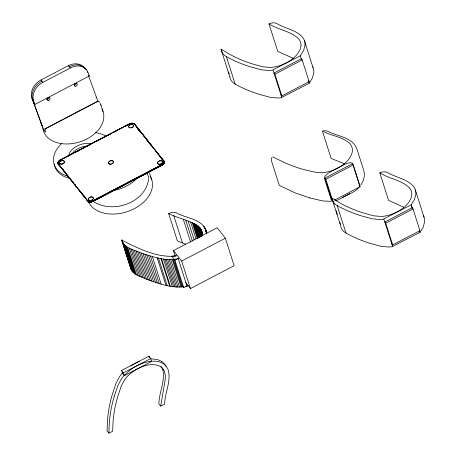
<?xml version="1.0" encoding="UTF-8"?>
<svg xmlns="http://www.w3.org/2000/svg" width="456" height="456" viewBox="0 0 456 456"><rect width="100%" height="100%" fill="white"/><g stroke="black" fill="none" stroke-linecap="round" stroke-linejoin="round"><path stroke-width="0.68" d="M134.32 124.288L134.315 124.06M90.157 201.552C93.235 201.216 91.057 202.549 89.536 201.546C86.777 200.686 90.396 203.137 89.946 201.558M308.393 81.054L309.134 83.368L281.033 97.761A25.946 17.795 -17.7 0 1 277.037 97.983L269.946 97.253L259.054 94.278A151.82 104.122 -17.7 0 1 235.153 84.058L226.375 56.555A18.861 12.933 -17.7 0 1 221.103 49.738L221.274 49.157L227.755 53.152A147.881 101.42 -17.7 0 0 252.499 63.965L262.987 66.832L270.476 67.448A21.193 14.535 -17.7 0 0 272.488 67.288L275.139 66.872A28.796 19.75 -17.7 0 0 278.901 65.943C287.73 62.934 297.141 57.593 300.493 48.37A20.708 14.204 -17.7 0 0 300.977 45.577M235.153 84.058A18.861 12.933 -17.7 0 1 229.875 77.241L230.052 76.654M419.406 230.639L419.959 232.378L391.864 246.764A25.946 17.795 -17.7 0 1 387.862 246.987L380.771 246.257L369.879 243.287A151.82 104.122 -17.7 0 1 345.979 233.067L337.201 205.565A18.861 12.933 -17.7 0 1 331.928 198.748L332.099 198.16L338.58 202.156A147.881 101.42 -17.7 0 0 363.324 212.975L373.812 215.836L381.301 216.452A21.193 14.535 -17.7 0 0 383.314 216.298L385.964 215.876A28.796 19.75 -17.7 0 0 389.726 214.947C398.555 211.943 407.966 206.602 411.323 197.38A20.708 14.204 -17.7 0 0 411.802 194.581A20.201 13.851 -17.7 0 0 409.648 188.066M90.368 201.535L92.676 201.58L161.851 165.403L161.971 164.838L163.231 164.297L163.362 163.436L163.356 164.149L161.612 165.323L162.421 164.918L162.33 164.365L163.242 163.579M114.251 396.344L117.887 385.525L121.262 379.192A25.946 18.297 -38.1 0 1 123.696 376L130.182 369.981L134.269 367.24A36.144 25.49 -38.1 0 1 136.578 365.94A35.745 25.211 -38.1 0 1 139.678 364.441A35.066 24.727 -38.1 0 1 144.991 362.497C150.907 360.799 157.787 360.234 163.242 363.614A24.299 17.134 -38.1 0 1 168.082 369.554C171.513 380.948 164.804 392.65 164.644 404.05L160.689 406.119L165.249 379.426L165.334 375.356L164.502 371.589A20.098 14.17 -38.1 0 0 160.506 366.67A20.708 14.603 -38.1 0 0 157.884 365.433C152.543 363.711 146.764 364.942 141.662 366.909A31.652 22.321 -38.1 0 0 135.489 369.97L131.043 373.019A28.796 20.309 -38.1 0 0 128.147 375.607L126.306 377.562A21.193 14.945 -38.1 0 0 125.041 379.147L121.353 385.742L117.859 396.156A147.881 104.287 -38.1 0 0 112.997 423.128L112.695 431.228L108.921 433.2L109.246 424.08A152.065 107.24 -38.1 0 1 114.239 396.344M161.698 165.385L162.746 164.804L162.667 164.12M92.021 201.29L92.551 201.655L92.448 200.959L162.33 164.365M91.006 201.444L91.519 202.014L91.428 201.341M163.755 162.838L163.408 164.097L162.57 164.479L163.892 162.524L163.812 163.396L163.47 163.869L164.017 162.786L163.989 161.27M134.748 124.819L134.754 124.38M163.658 161.15L163.647 160.615M92.448 200.959C90.875 201.37 93.041 202.139 92.066 201.37M162.82 163.995C162.906 165.271 161.099 166.32 162.501 164.245M161.988 165.1L163.499 163.96L163.71 162.974M57.918 162.712L58.123 163.379L57.866 162.769M162.974 164.171C164.576 162.017 164.189 163.094 163.618 160.518L134.702 124.18L133.654 123.422L131.949 123.126L129.259 123.815L60.112 159.988L58.322 161.538L57.992 163.351L58.357 161.635L59.958 160.187L129.293 123.912C130.45 122.71 135.124 123.456 133.409 123.85M162.98 164.519L163.995 162.843L163.784 160.763M163.915 161.031L164.035 162.695L163.544 163.812M163.145 164.371C163.561 164.291 164.069 162.718 163.442 163.197M161.965 165.334L161.971 164.587M163.328 164.12L163.801 163.026L163.636 163.419M162.524 164.872L163.009 164.496L162.969 163.858M163.875 163.191C163.077 164.234 164.456 161.692 163.881 160.996M163.926 162.222L164.035 161.606L163.932 161.988M163.966 162.627L164.08 161.857M162.849 164.474L163.778 163.408L164.08 161.8M92.722 201.569L92.642 200.862M163.111 163.721L163.328 164.046M305.047 45.03L303.639 50.57L300.282 55.774L301.564 59.799M91.93 201.472C91.069 202.179 91.063 202.276 89.142 201.501M202.076 235.735C202.72 232.275 201.25 228.661 198.582 226.421C189.719 220.003 178.21 218.515 168.623 213.454L177.395 240.95L185.689 244.251M91.28 201.763L90.869 202.082L90.579 201.512M57.946 162.963L57.912 162.461M163.618 163.174L163.55 163.55L163.436 163.083M163.687 163.231L163.829 162.684M163.909 162.587L164.035 161.909M58.077 162.991L58.009 162.154M163.955 162.963L164.057 162.256M91.246 201.951L90.43 201.712M92.75 201.523L92.425 201.62L92.249 201.05M58.106 162.843L58.043 162.25M163.955 162.769L163.983 162.216L163.949 162.809M359.522 186.225L359.579 184.999L352.836 163.869C351.508 161.726 348.35 163.009 346.457 163.613A14.86 10.482 -38.1 0 0 344.542 164.491L330.475 171.849A14.301 10.089 -38.1 0 0 328.702 172.898C326.901 174.272 324.262 175.976 324.467 178.541L331.301 199.962L331.791 200.623L333.017 201.033M164.063 162.49L163.983 162.82M89.336 201.529C90.516 201.415 91.479 202.783 90.79 201.484M58.037 162.501L58.072 162M163.624 163.328L163.43 163.801L163.812 163.117M163.915 163.111L163.67 163.618M88.515 201.29L89.501 202.082L91.023 201.791M163.185 163.926L163.248 164.086M163.425 163.715L163.003 164.257L163.225 164.006M90.898 201.803L90.328 201.945M176.17 256.061C156.984 257.999 138.293 248.48 121.798 240.147C124.032 248.583 134.577 249.688 141.269 253.063C153.079 256.796 165.676 261.664 178.193 258.592L186.971 286.094L188.288 285.758M360.719 185.125C363.791 180.855 365.393 175.144 363.62 170.031L356.877 148.901C352.42 136.931 336.864 136.412 327.34 131.054L323.578 130.53M162.535 164.952L162.108 165.14M58.425 161.39L58.271 162.136L58.539 161.242M359.277 186.8L357.538 189.012L355.167 190.899A14.86 10.482 -38.1 0 1 353.315 191.993L339.253 199.352A14.301 10.089 -38.1 0 1 337.411 200.19L335.211 200.868M90.772 201.808L90.066 202.15L89.404 201.706M58.476 162.182L58.322 161.538M90.653 201.803L90.145 202.145L89.741 201.558M162.279 164.958L163.299 163.858M163.624 163.675L163.356 164.149M90.898 202.071L89.028 201.951L87.444 200.919M271.89 157.565L271.269 159.058L271.4 160.597L279.311 185.392L295.106 192.877L309.595 197.853M162.838 164.382L162.587 164.679L162.895 164.348M163.009 164.434L92.329 201.313M412.389 208.802L411.107 204.778L414.47 199.58L415.872 194.039A24.299 16.661 -17.7 0 0 413.82 186.874C407.442 178.621 395.7 177.743 387.349 172.402A7.296 5.005 -17.7 0 0 379.808 172.87L388.58 200.372L403.959 207.298M419.959 232.378L423.242 227.077L424.65 221.536A24.299 16.661 -17.7 0 0 423.499 215.91M89.536 201.546L89.963 202.133L90.567 201.94M122.596 372.865L121.866 373.669A25.946 18.297 -38.1 0 0 119.432 376.861L116.058 383.194L112.427 394.012A152.065 107.24 -38.1 0 0 107.422 421.749L107.097 430.869L108.921 433.2M163.265 163.675L161.635 164.867M162.809 164.656L163.282 164.171M89.729 202.099L90.18 201.751M58.932 160.82L58.79 160.957M91.969 201.615L91.519 202.014M163.02 164.046L162.553 164.434M163.009 164.496L162.473 165.021M162.131 164.912L162.154 164.479M162.735 164.394L161.618 164.986M59.742 160.198L59.73 160.729L59.565 160.312M162.359 164.462L92.671 200.959L90.613 201.603L88.948 201.466M92.5 201.478L162.051 165.123M162.427 164.855L161.698 165.209M162.382 165.061L161.686 165.043M349.752 193.618L342.308 197.505M130.963 365.837L132.445 364.908A36.144 25.49 -38.1 0 1 136.281 362.833A35.745 25.211 -38.1 0 1 139.439 361.448M90.202 202.054L90.807 202.139M130.65 267.564C131.83 274.74 140.893 276.467 146.518 279.232C158.357 283.307 170.766 288.266 183.511 286.744M88.983 201.563L89.439 202.065L89.997 201.797L89.33 202.008L87.82 201.113L89.644 201.922M60.112 159.988L59.234 160.558M60.038 160.398L59.514 160.74L59.394 160.432M162.25 165.078L92.579 201.541M162.062 164.935L92.311 201.506M99.596 102.343A2.08 1.642 -41.2 0 0 97.208 101.682L46.404 128.261A2.08 1.642 -41.2 0 0 45.184 130.804L45.68 132.126A31.607 18.582 -20 0 1 43.485 129.618L31.971 98.336A15.094 11.902 -41.2 0 1 40.954 79.982L68.246 65.704A15.105 11.913 -41.2 0 1 84.941 68.839M34.964 104.407L33.664 100.827A15.282 12.055 -41.2 0 1 42.978 82.297L70.275 68.018A15.293 12.061 -41.2 0 1 87.951 72.43L89.251 76.004L34.964 104.407L33.955 103.244M43.485 129.618L97.869 101.164A31.607 18.582 -20 0 1 98.604 101.865M60.813 159.862L72.755 153.615M74.014 152.954L90.983 144.073M92.243 143.418L111.099 133.551M112.358 132.895L122.413 127.634M123.673 126.979L130.747 123.485M64.627 157.993L65.881 157.337M69.027 155.69L70.281 155.034M75.941 152.076L81.596 149.118M82.855 148.456L84.109 147.801M87.256 146.154L89.769 144.843M96.056 141.554L99.824 139.582M102.971 137.934L104.224 137.279M107.371 135.631L111.139 133.659M114.285 132.018L117.426 130.37M118.685 129.715L119.939 129.059M121.199 128.398L122.453 127.743M125.599 126.095L128.74 124.454M77.868 151.198L79.127 150.543M226.375 56.561A151.82 104.122 -17.7 0 0 250.276 66.781L261.174 69.751L268.265 70.48A25.946 17.795 -17.7 0 0 272.26 70.258L300.282 55.774M302.191 59.93L301.279 58.767L273.988 73.04L274.9 74.208L302.191 59.93L309.122 81.641L281.831 95.914L280.913 94.751M272.739 156.887L280.571 160.683A147.624 101.243 -17.7 0 0 304.608 169.752L315.358 172.237L322.951 172.602A21.005 14.404 -17.7 0 0 326.359 172.146L327.619 171.872A28.796 19.75 -17.7 0 0 331.364 170.835C339.988 167.603 349.228 162.04 352.083 152.737A20.708 14.204 -17.7 0 0 352.402 149.956A20.201 13.851 -17.7 0 0 349.832 143.583C342.405 136.475 330.988 135.956 322.352 130.935L331.13 158.431L344.725 163.852M175.195 255.964L173.485 250.6L217.176 227.743L225.372 238.203L234.145 265.7L190.46 288.557L185.712 282.503M332.777 200.999L331.865 199.836L324.934 178.125L352.231 163.846L353.143 165.009L360.069 186.721L334.636 200.024M324.934 178.125L325.846 179.288L353.143 165.009M176.495 255.605A26.893 18.439 -17.7 0 1 171.758 256.141L174.944 260.205L178.661 258.261M173.485 250.6L181.682 261.06L225.372 238.203M182.525 286.186L183.717 287.707L187.439 285.758M337.201 205.565A151.82 104.122 -17.7 0 0 361.101 215.791L371.999 218.76L379.09 219.49A25.946 17.795 -17.7 0 0 383.086 219.268L411.181 204.875L412.104 207.771L413.016 208.933L419.947 230.645L392.656 244.923L391.744 243.76M412.104 207.771L384.813 222.049L385.725 223.212L392.656 244.923M385.725 223.212L413.016 208.933M121.587 370.483L148.878 356.204L150.708 358.536L151.637 361.448L124.345 375.727L123.416 372.814L121.587 370.483L122.516 373.396L123.981 375.26M123.416 372.814L150.708 358.536M129.795 124.049L129.367 124.123L129.755 123.941M92.693 201.045C91.519 201.181 92.5 202.39 92.049 201.136M92.403 201.381L91.907 201.598M92.391 201.586L92.762 201.444M89.182 201.962L90.111 201.826M168.623 213.454L172.516 212.291L176.198 212.741C186.048 218.652 204.265 218.703 206.739 233.005M92.032 201.552L161.709 164.924M92.568 201.432L91.935 201.66M92.254 201.649L92.574 201.489M91.998 201.489L92.368 201.461M92.089 201.666L92.38 201.518M87.404 200.725L88.806 201.877L91.388 201.968M91.901 201.392L91.485 201.523M91.952 201.546L91.331 201.729L91.217 201.398M91.627 201.894L92.004 201.729M89.553 202.076C88.413 201.94 84.856 199.027 88.914 201.848M130.262 123.399L130.604 123.764L130.057 123.468M91.331 201.729L91.696 201.928M90.014 202.15L89.969 202.002M91.308 201.655L90.676 201.769M91.542 201.888L91.206 201.945L91.61 201.848M185.643 286.351L186.971 286.094M90.949 201.877L90.664 202.002M88.658 201.814L87.295 200.611L87.763 201.244L88.709 201.37M132.559 123.154L131.533 123.143M331.142 201.341L322.557 200.936L309.464 197.819M87.985 201.415L89.062 201.729M89.644 201.803L90.869 201.877M151.033 358.832L157.155 359.448L161.418 361.283M90.704 201.945L90.328 202.042M90.442 202.088L90.71 202.128M59.189 164.844L59.542 164.867M58.146 164.006L58.681 164.719L59.422 164.867M86.646 199.574L88.105 201.444L88.595 201.381M340.849 225.657L340.706 226.244A18.861 12.933 -17.7 0 0 345.979 233.062M88.31 201.632L88.663 201.712L87.523 200.828M90.527 201.797L90.043 201.883M89.581 201.98L90.379 201.991M89.108 201.803L89.49 201.86M90.071 202.099L88.572 201.706M89.262 201.968L89.917 202.076M87.957 201.404C86.668 200.235 89.661 202.504 88.008 201.29M88.766 201.427L89.387 201.957L88.749 201.712M89.479 202.048L89.769 202.054M59.098 164.434L58.077 163.881M88.977 201.928L89.41 202.054M59.018 164.519L58.687 164.399L59.269 164.947M59.081 164.821L58.379 164.394L57.878 163.22M133.369 123.508L133.733 123.85M133.397 123.73L133.488 123.359M88.698 201.637L87.187 200.155M88.8 201.774L87.404 200.184M88.464 201.66L89.268 201.951M293.715 58.55L277.755 51.363L268.983 23.866A7.296 5.005 -17.7 0 1 276.524 23.398C284.886 28.728 296.599 29.623 303.001 37.859A24.299 16.661 -17.7 0 1 305.058 45.03M88.082 201.187L88.658 201.552M268.983 23.866C278.314 29.811 290.848 31.014 298.84 39.051A20.201 13.851 -17.7 0 1 300.994 45.572M379.808 172.87C389.139 178.82 401.673 180.023 409.665 188.06M58.801 164.639L58.02 163.698L58.174 164.057M58.197 163.949L58.642 164.274M58.607 164.149L58.322 163.96L58.545 164.416M133.996 123.673L134.44 124.157M58.87 164.753L58.243 164.086M88.481 201.689L87.683 201.022M93.936 201.791C112.94 214.149 146.479 202.441 148.599 178.513M87.33 200.708L88.156 201.495M58.442 164.416L58.191 164.04L58.607 164.536M87.273 71.655L87.951 72.43M88.578 75.234L89.251 76.004M68.246 65.704L70.275 68.018M40.954 79.982L42.978 82.297M33.664 100.827L31.971 98.336M134.497 123.958L163.675 161.042M88.481 201.387L87.523 200.19M88.15 201.358L87.786 201.022M57.935 163.465L58.163 163.812M58.533 164.587L57.861 163.071L58.054 163.442M134.765 124.488L140.898 132.303M141.77 133.294L151.854 146.068M152.726 147.06L153.598 148.16M154.476 149.26L163.846 161.173L163.704 160.637M134.765 124.705L140.898 132.411M143.526 135.717L144.398 136.817M145.276 137.917L151.848 146.176M155.787 151.13L162.798 159.936M136.504 127.019L140.442 131.978M147.014 140.231L147.892 141.331M148.77 142.437L151.398 145.738M155.775 151.244L156.653 152.344M157.531 153.444L158.403 154.544M159.281 155.644L162.786 160.05M137.797 128.786L139.986 131.539M148.747 142.546L149.625 143.651M159.258 155.758L160.136 156.858M161.014 157.964L161.886 159.064M137.769 128.9L138.647 130M62.005 168.264L63.321 169.917M64.199 171.017L65.071 172.117M72.954 182.024L73.832 183.124M74.704 184.224L75.582 185.324M83.904 195.784L86.093 198.537M59.16 164.929L63.207 169.9M63.977 170.983L64.957 172.106M66.166 173.736L73.718 183.112M74.488 184.19L75.468 185.313M78.426 189.143L85.979 198.52M61.241 167.648L58.904 164.679M62.119 168.754L62.996 169.854M63.868 170.954L71.752 180.861M72.629 181.961L73.507 183.061M74.818 184.714L84.457 196.821M58.858 164.821L87.86 201.193M58.282 164.16L87.677 201.102M308.512 80.86L309.122 81.641M309.134 83.368L312.417 78.073L313.825 72.532A24.299 16.661 -17.7 0 0 313.221 68.229L304.448 40.732M359.465 185.945L360.069 186.721M160.689 406.119L158.865 403.788C159.133 392.536 165.169 381.279 162.929 369.981M163.618 160.518L163.767 160.945M58.767 164.77L57.941 163.51M58.072 163.784L58.317 164.16M163.755 160.837L163.972 161.435M58.55 161.686L58.414 162.079L58.26 161.789M100.16 103.295L100.856 104.869M57.941 163.111L57.883 162.615M149.54 173.263L151.705 179.567M58.22 162.04L58.225 161.692M129.646 124.254L129.453 123.718M88.715 76.152L97.869 101.164M129.367 124.123L129.259 123.815M100.947 105.114L103.096 111.794M100.822 104.766L100.987 105.216M129.954 123.855L129.852 123.547M163.966 161.333L164.029 162.159M58.585 164.348L58.385 163.892M130.473 123.337L130.57 123.65M415.273 189.736L424.046 217.238M419.241 230.269L419.885 232.281M383.889 219.154L392.667 246.656M332.983 200.857L334.048 204.208M336.192 210.917L337.263 214.269M339.828 222.317L340.472 224.329M325.846 179.288L332.561 200.321M331.86 198.297L340.427 225.127M274.9 74.208L281.831 95.914M273.064 70.15L281.842 97.647M221.297 49.168L221.941 51.18M228.576 71.974L229.22 73.986M221.035 49.294L229.813 76.79M205.417 228.969L206.693 233.033M205.126 228.313L206.813 233.746M204.784 227.669L206.682 233.797M204.316 226.906L204.744 228.251M203.786 226.176L204.22 227.521M201.706 230.947L202.31 232.856M201.25 229.852L202.321 233.204M200.971 229.322L202.259 233.347M200.577 228.678L202.293 234.048M200.138 228.068L202.282 234.777M199.66 227.493L202.23 235.541M199.141 226.94L201.922 235.661M198.582 226.421L201.791 236.482M197.989 225.925L201.415 236.653M197.362 225.452L200.788 236.185M196.707 225.002L200.56 237.074M196.029 224.58L199.882 236.653M195.322 224.181L199.603 237.593M194.592 223.799L199.09 237.884M193.84 223.434L198.337 237.519M193.07 223.087L197.989 238.511M192.278 222.75L197.197 238.174M190.648 222.118L196 238.887M188.197 221.206L194.188 239.987M185.763 220.276L192.398 241.07M183.34 219.325L190.614 242.13M173.702 215.466L182.48 242.962M181.682 261.06L190.46 288.557M174.944 260.205L183.717 287.707M173.884 259.356L182.656 286.858M173.075 259.447L181.853 286.944M172.248 259.515L181.021 287.018M170.715 259.595L179.493 287.098M169.199 259.606L177.971 287.109M167.717 259.561L176.495 287.058M166.286 259.453L175.058 286.955M164.89 259.304L173.668 286.801M163.516 259.111L172.294 286.607M161.584 258.769L170.362 286.265M160.894 258.626L169.666 286.129M158.437 258.073L167.215 285.576M157.2 257.771L165.978 285.274M152.35 256.529L161.122 284.025M150.446 256.004L159.218 283.501M148.57 255.457L157.343 282.959M146.712 254.893L155.49 282.389M144.877 254.305L153.655 281.802M143.064 253.696L151.842 281.192M141.269 253.063L150.047 280.56M139.496 252.407L148.268 279.91M137.74 251.735L146.518 279.232M136.008 251.034L144.78 278.53M134.292 250.31L143.064 277.812M132.593 249.569L141.371 277.066M130.918 248.805L139.696 276.302M129.259 248.013L138.037 275.515M127.617 247.203L136.395 274.706M126.831 246.781L135.603 274.278M126.084 246.32L134.862 273.817M125.394 245.812L134.167 273.315M124.75 245.277L133.528 272.773M124.163 244.701L132.941 272.198M123.633 244.091L132.405 271.594M122.026 240.05L131.938 270.955M130.741 267.541L121.934 240.044L131.522 270.283M121.826 240.101L131.174 269.593M121.883 240.631L130.883 268.875M148.878 356.204L149.437 357.954M205.673 229.636L206.289 233.204M134.246 123.753L134.423 124.055M58.539 164.223L58.573 163.886M58.129 163.869L57.861 162.923M163.995 161.31L164.069 161.954M57.912 163.316L58.032 163.641M164.023 161.458L164.086 162.296M312.668 66.901A24.299 16.661 -17.7 0 1 312.97 67.562M70.093 178.547A31.316 21.478 -17.7 0 1 54.207 163.892M68.109 176.312A31.316 21.478 -17.7 0 1 61.794 143.406M95.612 132.707A31.316 21.478 -17.7 0 1 106.094 136.179M71.518 154.493A14.82 10.163 -17.7 0 1 87.01 146.159M68.474 156.265A16.006 10.978 -17.7 0 1 91.519 143.868M137.273 178.057A31.316 21.027 -18.1 0 1 112.809 190.665M111.401 164.126A2.502 1.681 -18.1 0 1 108.585 162.644A2.502 1.681 -18.1 0 1 112.085 160.751A2.502 1.681 -18.1 0 1 112.735 163.402M112.507 163.584A2.502 1.681 -18.1 0 1 111.982 163.898M62.324 164.052A2.502 1.681 -18.1 0 1 59.668 162.233A2.502 1.681 -18.1 0 1 63.743 160.917A2.502 1.681 -18.1 0 1 62.626 163.96M129.675 127.874A2.502 1.681 -18.1 0 1 129.607 125.132A2.502 1.681 -18.1 0 1 133.363 125.183A2.502 1.681 -18.1 0 1 131.413 127.897M89.422 200.378A2.502 1.681 -18.1 0 1 89.387 197.63A2.502 1.681 -18.1 0 1 93.138 197.704A2.502 1.681 -18.1 0 1 91.16 200.412M161.578 163.636A2.502 1.681 -18.1 0 1 157.639 163.333A2.502 1.681 -18.1 0 1 160.683 160.791A2.502 1.681 -18.1 0 1 161.8 163.447M102.4 110.056A31.316 21.478 -17.7 0 1 78.939 142.152A31.316 21.478 -17.7 0 1 42.824 127.737M101.876 109.047A31.316 21.478 -17.7 0 1 102.235 109.714M95.971 97.179A31.179 21.386 -17.7 0 1 96.558 97.721M40.516 121.193A31.31 21.472 -17.7 0 0 42.271 126.118L32.65 99.67A15.282 12.055 -41.2 0 1 41.963 81.139M76.272 83.089A1.67 1.317 -41.2 0 1 74.163 85.067M48.986 97.436A1.67 1.317 -41.2 0 1 46.803 99.334M69.261 66.861A15.293 12.061 -41.2 0 1 86.247 69.825M161.424 361.277A24.299 17.134 -38.1 0 1 165.898 366.379M160.979 366.373A20.201 14.244 -38.1 0 1 162.912 369.987M150.782 177.333A33.567 23.022 -17.7 0 1 129.139 210.991A33.567 23.022 -17.7 0 1 88.088 200.965M150.189 176.272A33.567 23.022 -17.7 0 1 150.394 176.62M146.513 172.944A31.481 21.592 -17.7 0 1 148.399 176.25M148.542 176.603A31.481 21.592 -17.7 0 1 148.907 177.675M61.167 164.029A2.502 1.681 -18.1 0 0 64.307 161.492A2.502 1.681 -18.1 0 0 60.289 161.253A2.502 1.681 -18.1 0 0 61.167 164.029M90.003 200.361A2.502 1.681 -18.1 0 0 93.235 197.881A2.502 1.681 -18.1 0 0 89.262 197.539A2.502 1.681 -18.1 0 0 90.003 200.361M109.953 164.086A2.502 1.681 -18.1 0 0 113.373 161.749A2.502 1.681 -18.1 0 0 109.52 161.185A2.502 1.681 -18.1 0 0 109.953 164.086M130.256 127.857A2.502 1.681 -18.1 0 0 133.46 125.354A2.502 1.681 -18.1 0 0 129.475 125.047A2.502 1.681 -18.1 0 0 130.256 127.857M159.03 164.177A2.502 1.681 -18.1 0 0 162.399 161.789A2.502 1.681 -18.1 0 0 158.506 161.299A2.502 1.681 -18.1 0 0 159.03 164.177M75.565 86.241A1.67 1.317 -41.2 0 0 77.189 83.91A1.67 1.317 -41.2 0 0 74.567 84.155A1.67 1.317 -41.2 0 0 75.565 86.241M48.592 100.457A1.67 1.317 -41.2 0 0 49.738 97.949A1.67 1.317 -41.2 0 0 47.099 98.73A1.67 1.317 -41.2 0 0 48.592 100.457"/></g></svg>
